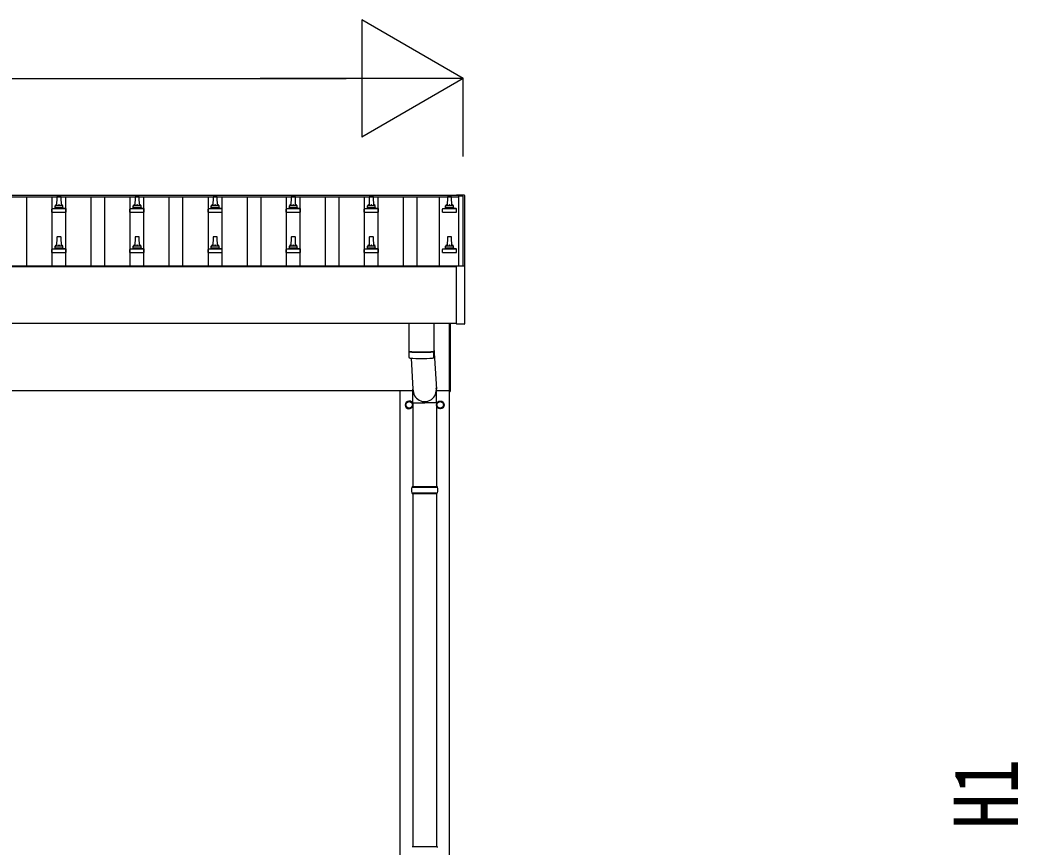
# Model space of a CAD drawing. Units: millimetres, scale not verified. Extents: x -21025 to 21025, y -14850 to 14850.
# Drawn here: x -2974 to -418, y -2681 to -563 of the extents above; entities that cross this region are included whole.
import ezdxf
from ezdxf.enums import TextEntityAlignment as Align

# ---------------------------------------------------------------- set-up
doc = ezdxf.new("R2010")
doc.units = ezdxf.units.MM
doc.header["$LTSCALE"] = 60
for name, color, linetype in [('0-5_YKK_13', 4, 'Continuous'), ('0-6_YKK_A1', 4, 'Continuous'), ('0-7_YKK_D', 6, 'Continuous')]:
    doc.layers.add(name, color=color, linetype=linetype)
doc.styles.add('ＭＳ ゴシック', font='')
doc.styles.get('ＭＳ ゴシック').set_extended_font_data('MS Gothic')

msp = doc.modelspace()

# ---------------------------------------------------------------- linework, layer by layer
at = {"layer": '0-5_YKK_13'}
for p, q in [((-2879.67, -1015.74), (-2880.4, -1039.26)), ((-2870.13, -1014.76), (-2878.68, -1014.76)), ((-2868.4, -1039.26), (-2869.13, -1015.74)), ((-2679.67, -1015.74), (-2680.4, -1039.26)), ((-2670.13, -1014.76), (-2678.68, -1014.76)), ((-2668.4, -1039.26), (-2669.13, -1015.74)), ((-2479.67, -1015.74), (-2480.4, -1039.26)), ((-2470.13, -1014.76), (-2478.68, -1014.76)), ((-2468.4, -1039.26), (-2469.13, -1015.74)), ((-2279.67, -1015.74), (-2280.4, -1039.26)), ((-2270.13, -1014.76), (-2278.68, -1014.76)), ((-2268.4, -1039.26), (-2269.13, -1015.74)), ((-2079.67, -1015.74), (-2080.4, -1039.26)), ((-2070.13, -1014.76), (-2078.68, -1014.76)), ((-2068.4, -1039.26), (-2069.13, -1015.74)), ((-1879.67, -1015.74), (-1880.4, -1039.26)), ((-1870.13, -1014.76), (-1878.68, -1014.76)), ((-1868.4, -1039.26), (-1869.13, -1015.74)), ((-1856.1, -1012.68), (-1856.1, -1012.08)), ((-1856.1, -1012.74), (-1856.1, -1012.68)), ((-1837.1, -1011.56), (-1855.1, -1011.56)), ((-1836.1, -1012.08), (-1836.1, -1012.68)), ((-1836.1, -1012.68), (-1836.1, -1193.35)), ((-2892.65, -1054.76), (-2892.65, -1047.05)), ((-2856.53, -1046.26), (-2892.27, -1046.26)), ((-2891.89, -1046.08), (-2885.17, -1044.45)), ((-2864.02, -1044.26), (-2884.78, -1044.26)), ((-2884.4, -1043.48), (-2884.4, -1039.26)), ((-2865.4, -1039.26), (-2883.4, -1039.26)), ((-2864.4, -1043.48), (-2864.4, -1039.26)), ((-2856.92, -1046.08), (-2863.64, -1044.45)), ((-2856.15, -1054.76), (-2856.15, -1047.05)), ((-2692.65, -1054.76), (-2692.65, -1047.05)), ((-2656.53, -1046.26), (-2692.27, -1046.26)), ((-2691.89, -1046.08), (-2685.17, -1044.45)), ((-2664.02, -1044.26), (-2684.78, -1044.26)), ((-2684.4, -1043.48), (-2684.4, -1039.26)), ((-2665.4, -1039.26), (-2683.4, -1039.26)), ((-2664.4, -1043.48), (-2664.4, -1039.26)), ((-2656.92, -1046.08), (-2663.64, -1044.45)), ((-2656.15, -1054.76), (-2656.15, -1047.05)), ((-2492.65, -1054.76), (-2492.65, -1047.05)), ((-2456.53, -1046.26), (-2492.27, -1046.26)), ((-2491.89, -1046.08), (-2485.17, -1044.45)), ((-2464.02, -1044.26), (-2484.78, -1044.26)), ((-2484.4, -1043.48), (-2484.4, -1039.26)), ((-2465.4, -1039.26), (-2483.4, -1039.26)), ((-2464.4, -1043.48), (-2464.4, -1039.26)), ((-2456.92, -1046.08), (-2463.64, -1044.45)), ((-2456.15, -1054.76), (-2456.15, -1047.05)), ((-2292.65, -1054.76), (-2292.65, -1047.05)), ((-2256.53, -1046.26), (-2292.27, -1046.26)), ((-2291.89, -1046.08), (-2285.17, -1044.45)), ((-2264.02, -1044.26), (-2284.78, -1044.26)), ((-2284.4, -1043.48), (-2284.4, -1039.26)), ((-2265.4, -1039.26), (-2283.4, -1039.26)), ((-2264.4, -1043.48), (-2264.4, -1039.26)), ((-2256.92, -1046.08), (-2263.64, -1044.45)), ((-2256.15, -1054.76), (-2256.15, -1047.05)), ((-2092.65, -1054.76), (-2092.65, -1047.05)), ((-2056.53, -1046.26), (-2092.27, -1046.26)), ((-2091.89, -1046.08), (-2085.17, -1044.45)), ((-2064.02, -1044.26), (-2084.78, -1044.26)), ((-2084.4, -1043.48), (-2084.4, -1039.26)), ((-2065.4, -1039.26), (-2083.4, -1039.26)), ((-2064.4, -1043.48), (-2064.4, -1039.26)), ((-2056.92, -1046.08), (-2063.64, -1044.45)), ((-2056.15, -1054.76), (-2056.15, -1047.05)), ((-1892.65, -1054.76), (-1892.65, -1047.05)), ((-1856.53, -1046.26), (-1892.27, -1046.26)), ((-1891.89, -1046.08), (-1885.17, -1044.45)), ((-1864.02, -1044.26), (-1884.78, -1044.26)), ((-1884.4, -1043.48), (-1884.4, -1039.26)), ((-1865.4, -1039.26), (-1883.4, -1039.26)), ((-1864.4, -1043.48), (-1864.4, -1039.26)), ((-1856.92, -1046.08), (-1863.64, -1044.45)), ((-1856.15, -1054.76), (-1856.15, -1047.05)), ((-2892.65, -1054.76), (-2856.15, -1054.76)), ((-2692.65, -1054.76), (-2656.15, -1054.76)), ((-2492.65, -1054.76), (-2456.15, -1054.76)), ((-2292.65, -1054.76), (-2256.15, -1054.76)), ((-2092.65, -1054.76), (-2056.15, -1054.76)), ((-1892.65, -1054.76), (-1856.15, -1054.76)), ((-2879.67, -1119.07), (-2880.4, -1142.6)), ((-2870.13, -1118.1), (-2878.68, -1118.1)), ((-2868.4, -1142.6), (-2869.13, -1119.07)), ((-2679.67, -1119.07), (-2680.4, -1142.6)), ((-2670.13, -1118.1), (-2678.68, -1118.1)), ((-2668.4, -1142.6), (-2669.13, -1119.07)), ((-2479.67, -1119.07), (-2480.4, -1142.6)), ((-2470.13, -1118.1), (-2478.68, -1118.1)), ((-2468.4, -1142.6), (-2469.13, -1119.07)), ((-2279.67, -1119.07), (-2280.4, -1142.6)), ((-2270.13, -1118.1), (-2278.68, -1118.1)), ((-2268.4, -1142.6), (-2269.13, -1119.07)), ((-2079.67, -1119.07), (-2080.4, -1142.6)), ((-2070.13, -1118.1), (-2078.68, -1118.1)), ((-2068.4, -1142.6), (-2069.13, -1119.07)), ((-1879.67, -1119.07), (-1880.4, -1142.6)), ((-1870.13, -1118.1), (-1878.68, -1118.1)), ((-1868.4, -1142.6), (-1869.13, -1119.07)), ((-2856.53, -1149.6), (-2892.27, -1149.6)), ((-2891.89, -1149.41), (-2885.17, -1147.78)), ((-2864.02, -1147.6), (-2884.78, -1147.6)), ((-2884.4, -1146.81), (-2884.4, -1142.6)), ((-2865.4, -1142.6), (-2883.4, -1142.6)), ((-2864.4, -1146.81), (-2864.4, -1142.6)), ((-2856.92, -1149.41), (-2863.64, -1147.78)), ((-2656.53, -1149.6), (-2692.27, -1149.6)), ((-2691.89, -1149.41), (-2685.17, -1147.78)), ((-2664.02, -1147.6), (-2684.78, -1147.6)), ((-2684.4, -1146.81), (-2684.4, -1142.6)), ((-2665.4, -1142.6), (-2683.4, -1142.6)), ((-2664.4, -1146.81), (-2664.4, -1142.6)), ((-2656.92, -1149.41), (-2663.64, -1147.78)), ((-2456.53, -1149.6), (-2492.27, -1149.6)), ((-2491.89, -1149.41), (-2485.17, -1147.78)), ((-2464.02, -1147.6), (-2484.78, -1147.6)), ((-2484.4, -1146.81), (-2484.4, -1142.6)), ((-2465.4, -1142.6), (-2483.4, -1142.6)), ((-2464.4, -1146.81), (-2464.4, -1142.6)), ((-2456.92, -1149.41), (-2463.64, -1147.78)), ((-2256.53, -1149.6), (-2292.27, -1149.6)), ((-2291.89, -1149.41), (-2285.17, -1147.78)), ((-2264.02, -1147.6), (-2284.78, -1147.6)), ((-2284.4, -1146.81), (-2284.4, -1142.6)), ((-2265.4, -1142.6), (-2283.4, -1142.6)), ((-2264.4, -1146.81), (-2264.4, -1142.6)), ((-2256.92, -1149.41), (-2263.64, -1147.78)), ((-2056.53, -1149.6), (-2092.27, -1149.6)), ((-2091.89, -1149.41), (-2085.17, -1147.78)), ((-2064.02, -1147.6), (-2084.78, -1147.6)), ((-2084.4, -1146.81), (-2084.4, -1142.6)), ((-2065.4, -1142.6), (-2083.4, -1142.6)), ((-2064.4, -1146.81), (-2064.4, -1142.6)), ((-2056.92, -1149.41), (-2063.64, -1147.78)), ((-1856.53, -1149.6), (-1892.27, -1149.6)), ((-1891.89, -1149.41), (-1885.17, -1147.78)), ((-1864.02, -1147.6), (-1884.78, -1147.6)), ((-1884.4, -1146.81), (-1884.4, -1142.6)), ((-1865.4, -1142.6), (-1883.4, -1142.6)), ((-1864.4, -1146.81), (-1864.4, -1142.6)), ((-1856.92, -1149.41), (-1863.64, -1147.78)), ((-2892.65, -1158.1), (-2892.65, -1150.38)), ((-2892.65, -1158.1), (-2856.15, -1158.1)), ((-2856.15, -1158.1), (-2856.15, -1150.38)), ((-2692.65, -1158.1), (-2692.65, -1150.38)), ((-2692.65, -1158.1), (-2656.15, -1158.1)), ((-2656.15, -1158.1), (-2656.15, -1150.38)), ((-2492.65, -1158.1), (-2492.65, -1150.38)), ((-2492.65, -1158.1), (-2456.15, -1158.1)), ((-2456.15, -1158.1), (-2456.15, -1150.38)), ((-2292.65, -1158.1), (-2292.65, -1150.38)), ((-2292.65, -1158.1), (-2256.15, -1158.1)), ((-2256.15, -1158.1), (-2256.15, -1150.38)), ((-2092.65, -1158.1), (-2092.65, -1150.38)), ((-2092.65, -1158.1), (-2056.15, -1158.1)), ((-2056.15, -1158.1), (-2056.15, -1150.38)), ((-1892.65, -1158.1), (-1892.65, -1150.38)), ((-1892.65, -1158.1), (-1856.15, -1158.1)), ((-1856.15, -1158.1), (-1856.15, -1150.38)), ((-1856.1, -1341.35), (-1856.1, -1193.35)), ((-1855.6, -1192.85), (-1855.1, -1192.85)), ((-1855.1, -1192.85), (-1837.1, -1192.85)), ((-1837.1, -1192.85), (-1836.6, -1192.85)), ((-1836.1, -1193.35), (-1836.1, -1341.35)), ((-1978.4, -1339.22), (-1978.4, -1411.91)), ((-1914.4, -1339.22), (-1914.4, -1411.91)), ((-1874.4, -1514.36), (-1874.4, -1339.22)), ((-1872.4, -1339.22), (-1872.4, -1514.36)), ((-1836.6, -1341.85), (-1855.6, -1341.85)), ((-1914.4, -1402.33), (-1907.84, -1508.8)), ((-1978.43, -1412.91), (-1978.2, -1425.89)), ((-1973.93, -1412.19), (-1973.91, -1413.19)), ((-1972.86, -1429.19), (-1967.96, -1508.8)), ((-1918.88, -1412.19), (-1918.89, -1413.19)), ((-1914.6, -1425.89), (-1914.37, -1412.91)), ((-1968.05, -1543.46), (-1968.05, -1508.8)), ((-1907.75, -1543.46), (-1907.75, -1508.8)), ((-1874.4, -1514.36), (-1872.4, -1514.36)), ((-1986.5, -1548.61), (-1986.4, -1548.61)), ((-1986.5, -1549.11), (-1986.4, -1549.11)), ((-1968.05, -1543.46), (-1937.9, -1543.46)), ((-1967.9, -1543.46), (-1967.9, -1757.86)), ((-1907.75, -1543.46), (-1937.9, -1543.46)), ((-1907.9, -1543.46), (-1907.9, -1757.86)), ((-1906.5, -1548.61), (-1906.4, -1548.61)), ((-1906.5, -1549.11), (-1906.4, -1549.11)), ((-1970.9, -1759.86), (-1904.9, -1759.86)), ((-1969.9, -1757.86), (-1905.9, -1757.86)), ((-1969.9, -1757.86), (-1969.9, -1759.86)), ((-1905.9, -1757.86), (-1905.9, -1759.86)), ((-1970.9, -1773.86), (-1904.9, -1773.86)), ((-1969.9, -1775.86), (-1969.9, -1773.86)), ((-1969.9, -1775.86), (-1905.9, -1775.86)), ((-1967.9, -1775.86), (-1967.9, -2680.36)), ((-1907.9, -1775.86), (-1907.9, -2680.36)), ((-1905.9, -1775.86), (-1905.9, -1773.86)), ((-1969.9, -2680.35), (-1905.9, -2680.35)), ((-1905.9, -2680.35), (-1905.9, -2682.35))]:
    msp.add_line(p, q, dxfattribs=at)
for points in [[(-1855.1, -1011.56), (-1855.29, -1011.56), (-1855.46, -1011.57), (-1855.6, -1011.57), (-1855.67, -1011.58), (-1855.73, -1011.59), (-1855.82, -1011.63), (-1855.95, -1011.73), (-1856.05, -1011.86), (-1856.05, -1011.88)], [(-1836.1, -1012.08), (-1836.13, -1011.89), (-1836.21, -1011.76), (-1836.3, -1011.68), (-1836.38, -1011.63), (-1836.46, -1011.6), (-1836.51, -1011.58), (-1836.55, -1011.58), (-1836.59, -1011.57), (-1836.78, -1011.57), (-1836.96, -1011.56), (-1837.1, -1011.56)]]:
    msp.add_lwpolyline(points, dxfattribs=at)
for points in [[(-1977.9, -1539.04), (-1969.4, -1543.95), (-1969.4, -1553.77), (-1977.9, -1558.67), (-1986.4, -1553.77), (-1986.4, -1543.95)], [(-1897.9, -1539.04), (-1889.4, -1543.95), (-1889.4, -1553.77), (-1897.9, -1558.67), (-1906.4, -1553.77), (-1906.4, -1543.95)]]:
    msp.add_lwpolyline(points, close=True, dxfattribs=at)
for centre, radius in [((-1977.9, -1548.86), 8.5), ((-1897.9, -1548.86), 10), ((-1897.9, -1548.86), 8.5)]:
    msp.add_circle(centre, radius, dxfattribs=at)
for centre, radius, start, end in [((-2878.68, -1015.76), 1, 90, 178.60509), ((-2870.13, -1015.76), 1, 1.39491, 90), ((-2678.68, -1015.76), 1, 90, 178.60509), ((-2670.13, -1015.76), 1, 1.39491, 90), ((-2478.68, -1015.76), 1, 90, 178.60509), ((-2470.13, -1015.76), 1, 1.39491, 90), ((-2278.68, -1015.76), 1, 90, 178.60509), ((-2270.13, -1015.76), 1, 1.39491, 90), ((-2078.68, -1015.76), 1, 90, 178.60509), ((-2070.13, -1015.76), 1, 1.39491, 90), ((-1878.68, -1015.76), 1, 90, 178.60509), ((-1870.13, -1015.76), 1, 1.39491, 90), ((-1855.6, -1012.08), 0.499, 156.4992, 179.99932), ((-2891.65, -1047.05), 1, 103.62699, 180), ((-2885.4, -1043.48), 1, 283.62699, 0), ((-2880.32, -1039.9), 4.13, 90, 171.17633), ((-2883.4, -1040.26), 1, 90, 180), ((-2871.07, -1039.26), 4.83, 133.60282, 180), ((-2877.73, -1039.26), 4.83, 0, 46.39718), ((-2868.49, -1039.9), 4.13, 8.82367, 90), ((-2865.4, -1040.26), 1, 0, 90), ((-2863.4, -1043.48), 1, 180, 256.37301), ((-2857.15, -1047.05), 1, 0, 76.37301), ((-2691.65, -1047.05), 1, 103.62699, 180), ((-2685.4, -1043.48), 1, 283.62699, 0), ((-2680.32, -1039.9), 4.13, 90, 171.17633), ((-2683.4, -1040.26), 1, 90, 180), ((-2671.07, -1039.26), 4.83, 133.60282, 180), ((-2677.73, -1039.26), 4.83, 0, 46.39718), ((-2668.49, -1039.9), 4.13, 8.82367, 90), ((-2665.4, -1040.26), 1, 0, 90), ((-2663.4, -1043.48), 1, 180, 256.37301), ((-2657.15, -1047.05), 1, 0, 76.37301), ((-2491.65, -1047.05), 1, 103.62699, 180), ((-2485.4, -1043.48), 1, 283.62699, 0), ((-2480.32, -1039.9), 4.13, 90, 171.17633), ((-2483.4, -1040.26), 1, 90, 180), ((-2471.07, -1039.26), 4.83, 133.60282, 180), ((-2477.73, -1039.26), 4.83, 0, 46.39718), ((-2468.49, -1039.9), 4.13, 8.82367, 90), ((-2465.4, -1040.26), 1, 0, 90), ((-2463.4, -1043.48), 1, 180, 256.37301), ((-2457.15, -1047.05), 1, 0, 76.37301), ((-2291.65, -1047.05), 1, 103.62699, 180), ((-2285.4, -1043.48), 1, 283.62699, 0), ((-2280.32, -1039.9), 4.13, 90, 171.17633), ((-2283.4, -1040.26), 1, 90, 180), ((-2271.07, -1039.26), 4.83, 133.60282, 180), ((-2277.73, -1039.26), 4.83, 0, 46.39718), ((-2268.49, -1039.9), 4.13, 8.82367, 90), ((-2265.4, -1040.26), 1, 0, 90), ((-2263.4, -1043.48), 1, 180, 256.37301), ((-2257.15, -1047.05), 1, 0, 76.37301), ((-2091.65, -1047.05), 1, 103.62699, 180), ((-2085.4, -1043.48), 1, 283.62699, 0), ((-2080.32, -1039.9), 4.13, 90, 171.17633), ((-2083.4, -1040.26), 1, 90, 180), ((-2071.07, -1039.26), 4.83, 133.60282, 180), ((-2077.73, -1039.26), 4.83, 0, 46.39718), ((-2068.49, -1039.9), 4.13, 8.82367, 90), ((-2065.4, -1040.26), 1, 0, 90), ((-2063.4, -1043.48), 1, 180, 256.37301), ((-2057.15, -1047.05), 1, 0, 76.37301), ((-1891.65, -1047.05), 1, 103.62699, 180), ((-1885.4, -1043.48), 1, 283.62699, 0), ((-1880.32, -1039.9), 4.13, 90, 171.17633), ((-1883.4, -1040.26), 1, 90, 180), ((-1871.07, -1039.26), 4.83, 133.60282, 180), ((-1877.73, -1039.26), 4.83, 0, 46.39718), ((-1868.49, -1039.9), 4.13, 8.82367, 90), ((-1865.4, -1040.26), 1, 0, 90), ((-1863.4, -1043.48), 1, 180, 256.37301), ((-1857.15, -1047.05), 1, 0, 76.37301), ((-2878.68, -1119.1), 1, 90, 178.60509), ((-2870.13, -1119.1), 1, 1.39491, 90), ((-2678.68, -1119.1), 1, 90, 178.60509), ((-2670.13, -1119.1), 1, 1.39491, 90), ((-2478.68, -1119.1), 1, 90, 178.60509), ((-2470.13, -1119.1), 1, 1.39491, 90), ((-2278.68, -1119.1), 1, 90, 178.60509), ((-2270.13, -1119.1), 1, 1.39491, 90), ((-2078.68, -1119.1), 1, 90, 178.60509), ((-2070.13, -1119.1), 1, 1.39491, 90), ((-1878.68, -1119.1), 1, 90, 178.60509), ((-1870.13, -1119.1), 1, 1.39491, 90), ((-2891.65, -1150.38), 1, 103.62699, 180), ((-2885.4, -1146.81), 1, 283.62699, 0), ((-2880.32, -1143.23), 4.13, 90, 171.17633), ((-2883.4, -1143.6), 1, 90, 180), ((-2871.07, -1142.6), 4.83, 133.60282, 180), ((-2877.73, -1142.6), 4.83, 0, 46.39718), ((-2868.49, -1143.23), 4.13, 8.82367, 90), ((-2865.4, -1143.6), 1, 0, 90), ((-2863.4, -1146.81), 1, 180, 256.37301), ((-2857.15, -1150.38), 1, 0, 76.37301), ((-2691.65, -1150.38), 1, 103.62699, 180), ((-2685.4, -1146.81), 1, 283.62699, 0), ((-2680.32, -1143.23), 4.13, 90, 171.17633), ((-2683.4, -1143.6), 1, 90, 180), ((-2671.07, -1142.6), 4.83, 133.60282, 180), ((-2677.73, -1142.6), 4.83, 0, 46.39718), ((-2668.49, -1143.23), 4.13, 8.82367, 90), ((-2665.4, -1143.6), 1, 0, 90), ((-2663.4, -1146.81), 1, 180, 256.37301), ((-2657.15, -1150.38), 1, 0, 76.37301), ((-2491.65, -1150.38), 1, 103.62699, 180), ((-2485.4, -1146.81), 1, 283.62699, 0), ((-2480.32, -1143.23), 4.13, 90, 171.17633), ((-2483.4, -1143.6), 1, 90, 180), ((-2471.07, -1142.6), 4.83, 133.60282, 180), ((-2477.73, -1142.6), 4.83, 0, 46.39718), ((-2468.49, -1143.23), 4.13, 8.82367, 90), ((-2465.4, -1143.6), 1, 0, 90), ((-2463.4, -1146.81), 1, 180, 256.37301), ((-2457.15, -1150.38), 1, 0, 76.37301), ((-2291.65, -1150.38), 1, 103.62699, 180), ((-2285.4, -1146.81), 1, 283.62699, 0), ((-2280.32, -1143.23), 4.13, 90, 171.17633), ((-2283.4, -1143.6), 1, 90, 180), ((-2271.07, -1142.6), 4.83, 133.60282, 180), ((-2277.73, -1142.6), 4.83, 0, 46.39718), ((-2268.49, -1143.23), 4.13, 8.82367, 90), ((-2265.4, -1143.6), 1, 0, 90), ((-2263.4, -1146.81), 1, 180, 256.37301), ((-2257.15, -1150.38), 1, 0, 76.37301), ((-2091.65, -1150.38), 1, 103.62699, 180), ((-2085.4, -1146.81), 1, 283.62699, 0), ((-2080.32, -1143.23), 4.13, 90, 171.17633), ((-2083.4, -1143.6), 1, 90, 180), ((-2071.07, -1142.6), 4.83, 133.60282, 180), ((-2077.73, -1142.6), 4.83, 0, 46.39718), ((-2068.49, -1143.23), 4.13, 8.82367, 90), ((-2065.4, -1143.6), 1, 0, 90), ((-2063.4, -1146.81), 1, 180, 256.37301), ((-2057.15, -1150.38), 1, 0, 76.37301), ((-1891.65, -1150.38), 1, 103.62699, 180), ((-1885.4, -1146.81), 1, 283.62699, 0), ((-1880.32, -1143.23), 4.13, 90, 171.17633), ((-1883.4, -1143.6), 1, 90, 180), ((-1871.07, -1142.6), 4.83, 133.60282, 180), ((-1877.73, -1142.6), 4.83, 0, 46.39718), ((-1868.49, -1143.23), 4.13, 8.82367, 90), ((-1865.4, -1143.6), 1, 0, 90), ((-1863.4, -1146.81), 1, 180, 256.37301), ((-1857.15, -1150.38), 1, 0, 76.37301), ((-1855.6, -1193.35), 0.5, 90, 180), ((-1836.6, -1193.35), 0.5, 0, 90), ((-1855.6, -1341.35), 0.5, 180, 270), ((-1836.6, -1341.35), 0.5, 270, 0), ((-1946.4, -932.18), 480.8, 266.18381, 273.81619), ((-1946.4, -933.18), 480.8, 266.18381, 273.81619), ((-1974.78, -1425.66), 3.43, 183.90213, 262.99006), ((-1946.39, -910.19), 519.67, 266.82198, 273.17643), ((-1918.02, -1425.66), 3.43, 277.08355, 356.08693), ((-1977.9, -1548.86), 10, 4.29949, 354.15261), ((-1977.9, -1548.86), 8.6, 171.25399, 178.33419), ((-1977.9, -1548.86), 8.6, 181.66581, 188.74601), ((-1977.9, -1548.86), 8.6, 111.25399, 128.74601), ((-1977.9, -1548.86), 8.6, 231.25399, 248.74601), ((-1977.9, -1548.86), 8.6, 51.25399, 68.74601), ((-1977.9, -1548.86), 8.6, 291.25399, 308.74601), ((-1977.9, -1548.86), 8.6, 351.25399, 8.74601), ((-1897.9, -1548.86), 8.6, 171.25399, 178.33419), ((-1897.9, -1548.86), 8.6, 181.66581, 188.74601), ((-1897.9, -1548.86), 8.6, 111.25399, 128.74601), ((-1897.9, -1548.86), 8.6, 231.25399, 248.74601), ((-1897.9, -1548.86), 8.6, 51.25399, 68.74601), ((-1897.9, -1548.86), 8.6, 291.25399, 308.74601), ((-1897.9, -1548.86), 8.6, 351.25399, 8.74601), ((-1922.15, -1766.86), 49.25, 171.82876, 180.00002), ((-1953.65, -1766.86), 49.25, 359.99998, 8.17124), ((-1922.15, -1766.86), 49.25, 180.00002, 188.17127), ((-1953.65, -1766.86), 49.25, 351.82873, 359.99998)]:
    msp.add_arc(centre, radius, start, end, dxfattribs=at)
msp.add_ellipse((-1937.9, -1508.8), major_axis=(0, -31.56), ratio=0.952301, start_param=4.712389, end_param=7.9831455, dxfattribs=at)
at = {"layer": '0-6_YKK_A1'}
for p, q in [((-1851.4, -1016.33), (-9674.4, -1016.33)), ((-1851.4, -1012.74), (-9651.9, -1012.74)), ((-2956.9, -1192.79), (-2956.9, -1016.33)), ((-2891.9, -1192.79), (-2891.9, -1016.33)), ((-2856.9, -1192.79), (-2856.9, -1016.33)), ((-2791.9, -1192.79), (-2791.9, -1016.33)), ((-2756.9, -1192.79), (-2756.9, -1016.33)), ((-2691.9, -1192.79), (-2691.9, -1016.33)), ((-2656.9, -1192.79), (-2656.9, -1016.33)), ((-2591.9, -1192.79), (-2591.9, -1016.33)), ((-2556.9, -1192.79), (-2556.9, -1016.33)), ((-2491.9, -1192.79), (-2491.9, -1016.33)), ((-2456.9, -1192.79), (-2456.9, -1016.33)), ((-2391.9, -1192.79), (-2391.9, -1016.33)), ((-2356.9, -1192.79), (-2356.9, -1016.33)), ((-2291.9, -1192.79), (-2291.9, -1016.33)), ((-2256.9, -1192.79), (-2256.9, -1016.33)), ((-2191.9, -1192.79), (-2191.9, -1016.33)), ((-2156.9, -1192.79), (-2156.9, -1016.33)), ((-2091.9, -1192.79), (-2091.9, -1016.33)), ((-2056.9, -1192.79), (-2056.9, -1016.33)), ((-1991.9, -1192.79), (-1991.9, -1016.33)), ((-1956.9, -1192.79), (-1956.9, -1016.33)), ((-1900.9, -1016.33), (-1900.9, -1192.79)), ((-1851.4, -1012.74), (-1851.4, -1016.33)), ((-1851.4, -1013.71), (-1851.4, -1192.85)), ((-1839.4, -1013.71), (-1851.4, -1013.71)), ((-1839.4, -1192.85), (-1839.4, -1013.71)), ((-7864.4, -1192.79), (-1851.4, -1192.79)), ((-7864.4, -1194.35), (-1856.1, -1194.35)), ((-7864.4, -1339.22), (-1856.1, -1339.22)), ((-3659.4, -1511.86), (-1967.82, -1511.86)), ((-2000.4, -4311.86), (-2000.4, -1511.86)), ((-1907.99, -1511.86), (-1874.4, -1511.86)), ((-1875.4, -1511.86), (-1875.4, -4311.86))]:
    msp.add_line(p, q, dxfattribs=at)
at = {"layer": '0-7_YKK_D'}
for p, q in [((-1839.4, -712.74), (-2099.21, -562.74)), ((-2099.21, -562.74), (-2099.21, -862.74)), ((-17209.4, -712.74), (-2139.4, -712.74)), ((-1839.4, -712.74), (-2359.02, -712.74)), ((-1839.4, -712.74), (-2099.21, -862.74)), ((-1839.4, -912.74), (-1839.4, -711.74))]:
    msp.add_line(p, q, dxfattribs=at)

# ---------------------------------------------------------------- texts
at = {"layer": '0-7_YKK_D', "style": 'ＭＳ ゴシック', "width": 0.8}
msp.add_text('H1', height=165, rotation=90, dxfattribs=at).set_placement((-368.82, -2635.05), align=Align.BOTTOM_LEFT)

doc.saveas('drawing.dxf')
